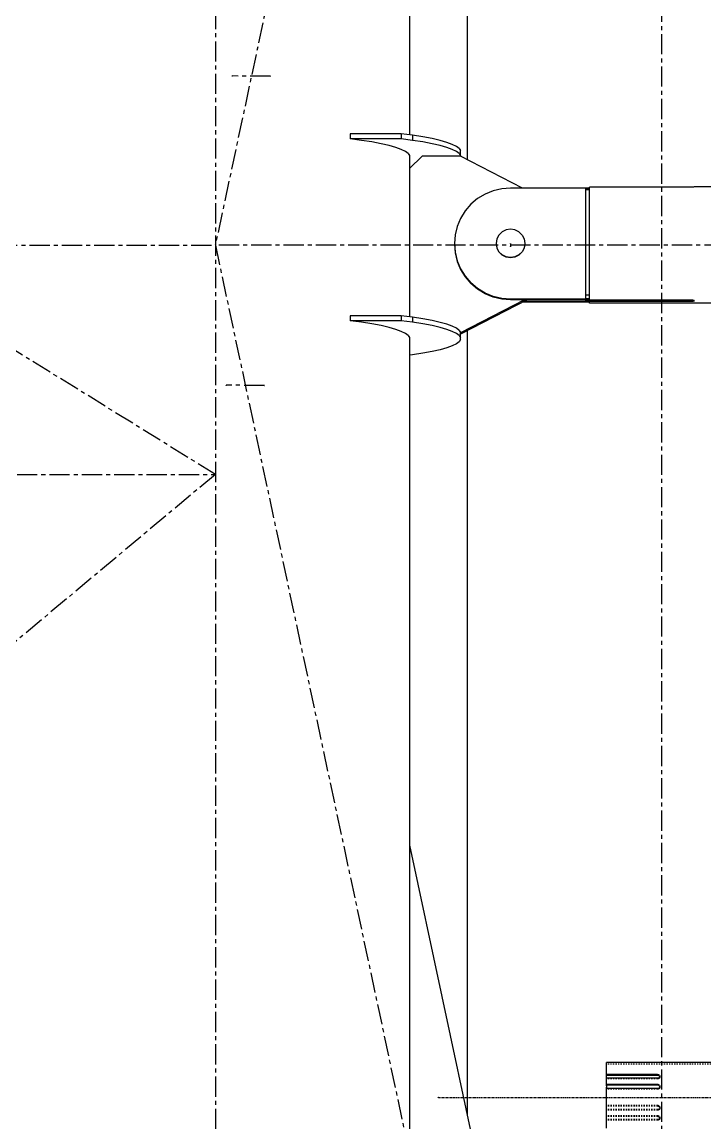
# Model space of a CAD drawing. Header units: millimetres. Extents: x 5143 to 30813, y 232 to 21408.
# Drawn here: x 11764.2 to 12032.1, y 15395.7 to 15827.8 of the extents above; entities that cross this region are included whole.
import ezdxf

# ---------------------------------------------------------------- set-up
doc = ezdxf.new("R2010")
doc.units = ezdxf.units.MM
doc.header["$LTSCALE"] = 0.25
for name, pattern in [('CENTER', [50.8, 31.75, -6.35, 6.35, -6.35]), ('XKITLINE00', [0]), ('XKITLINE02', [4, 2, -2]), ('XKITLINE03', [6, 3, -1, 1, -1])]:
    doc.linetypes.add(name, pattern=pattern)

msp = doc.modelspace()

# ---------------------------------------------------------------- linework, layer by layer
at = {"color": 8, "linetype": 'CENTER'}
for p, q in [((12015, 16877.2), (12015, 15209.12)), ((12015, 16560.27), (11840, 15740.27)), ((11840, 16010.75), (11840, 14354.32)), ((11840, 15650.27), (11549.01, 15830.27)), ((11861.6, 15806.57), (11846.7, 15806.65)), ((11589.27, 15740.27), (11840, 15740.27)), ((11840, 15740.27), (12015, 14920.27)), ((12370, 15740.27), (11840, 15740.27)), ((11955.8, 15740.85), (11955.8, 15739.7)), ((11859.2, 15685.17), (11844.3, 15685.25)), ((11840, 15650.27), (10096.38, 14190.28)), ((10454.1, 15650.27), (11840, 15650.27))]:
    msp.add_line(p, q, dxfattribs=at)
at = {"color": 8, "linetype": 'XKITLINE00'}
for p, q in [((11938.8, 16070.33), (11938.8, 15773.9)), ((11916.2, 16010.75), (11916.2, 15783.53)), ((11912.88, 15783.97), (11892.88, 15783.97)), ((11892.88, 15783.97), (11892.88, 15781.99)), ((11917.34, 15783.38), (11912.88, 15783.97)), ((11912.88, 15783.97), (11912.88, 15781.99)), ((11921.4, 15782.74), (11917.34, 15783.38)), ((11917.34, 15783.38), (11917.34, 15781.39)), ((11897.34, 15781.39), (11892.88, 15781.99)), ((11912.88, 15781.99), (11892.88, 15781.99)), ((11901.4, 15780.75), (11897.34, 15781.39)), ((11905.01, 15780.07), (11901.4, 15780.75)), ((11908.16, 15779.35), (11905.01, 15780.07)), ((11910.81, 15778.6), (11908.16, 15779.35)), ((11917.34, 15781.39), (11912.88, 15781.99)), ((11921.4, 15780.75), (11917.34, 15781.39)), ((11925.01, 15782.06), (11921.4, 15782.74)), ((11925.01, 15780.07), (11921.4, 15780.75)), ((11928.16, 15781.34), (11925.01, 15782.06)), ((11928.16, 15779.35), (11925.01, 15780.07)), ((11930.81, 15780.59), (11928.16, 15781.34)), ((11930.81, 15778.6), (11928.16, 15779.35)), ((11932.96, 15779.81), (11930.81, 15780.59)), ((11934.59, 15779.02), (11932.96, 15779.81)), ((11935.68, 15778.2), (11934.59, 15779.02)), ((11912.96, 15777.83), (11910.81, 15778.6)), ((11914.59, 15777.03), (11912.96, 15777.83)), ((11915.68, 15776.22), (11914.59, 15777.03)), ((11915.68, 15776.22), (11916.23, 15775.4)), ((11916.2, 15775.45), (11916.2, 15770.29)), ((11921.2, 15775.24), (11916.2, 15770.29)), ((11916.23, 15774.58), (11916.2, 15774.53)), ((11916.23, 15775.4), (11916.23, 15774.58)), ((11936.2, 15775.24), (11921.2, 15775.24)), ((11932.96, 15777.83), (11930.81, 15778.6)), ((11934.59, 15777.03), (11932.96, 15777.83)), ((11935.68, 15776.22), (11934.59, 15777.03)), ((11935.68, 15778.2), (11936.23, 15777.39)), ((11935.68, 15776.22), (11936.23, 15775.4)), ((11960.56, 15762.67), (11936.2, 15775.24)), ((11936.23, 15775.23), (11936.23, 15777.39)), ((11916.2, 15770.29), (11916.2, 15712.12)), ((11949, 15761.6), (11945.81, 15760.29)), ((11952.35, 15762.4), (11949, 15761.6)), ((11955.8, 15762.67), (11952.35, 15762.4)), ((11986.8, 15762.67), (11955.8, 15762.67)), ((11986.8, 15762.55), (11985.3, 15762.55)), ((11985.3, 15722.56), (11985.3, 15762.55)), ((11986.8, 15761.98), (11985.3, 15761.98)), ((11986.8, 15763.04), (11986.8, 15763.01)), ((12026.8, 15763.04), (11986.8, 15763.04)), ((11986.8, 15718.71), (11986.8, 15763.01)), ((12026.8, 15763.01), (11986.8, 15763.01)), ((12026.8, 15763.04), (12026.8, 15763.01)), ((12027.11, 15763.04), (12026.8, 15763.04)), ((12027.11, 15763.02), (12026.8, 15763.01)), ((12027.39, 15763.04), (12027.11, 15763.04)), ((12027.39, 15763.04), (12027.11, 15763.02)), ((12027.63, 15763.06), (12027.39, 15763.04)), ((12027.8, 15763.1), (12027.63, 15763.06)), ((12182.19, 15763.1), (12027.8, 15763.1)), ((11942.86, 15758.5), (11940.24, 15756.28)), ((11945.81, 15760.29), (11942.86, 15758.5)), ((11938, 15753.67), (11936.19, 15750.75)), ((11940.24, 15756.28), (11938, 15753.67)), ((11936.19, 15750.75), (11934.87, 15747.59)), ((11934.87, 15747.59), (11934.07, 15744.26)), ((11952.5, 15745.44), (11951.26, 15744.21)), ((11954.06, 15746.23), (11952.5, 15745.44)), ((11955.8, 15746.5), (11954.06, 15746.23)), ((11957.53, 15746.23), (11955.8, 15746.5)), ((11959.09, 15745.44), (11957.53, 15746.23)), ((11960.33, 15744.21), (11959.09, 15745.44)), ((11934.07, 15744.26), (11933.8, 15740.85)), ((11933.8, 15740.85), (11933.8, 15740.59)), ((11933.8, 15740.85), (11934.07, 15737.43)), ((11933.81, 15740.72), (11933.8, 15740.59)), ((11933.8, 15740.59), (11934.07, 15737.18)), ((11950.47, 15742.67), (11950.2, 15740.95)), ((11950.2, 15740.95), (11950.47, 15739.23)), ((11950.2, 15740.85), (11950.47, 15739.13)), ((11951.26, 15744.21), (11950.47, 15742.67)), ((11960.33, 15744.21), (11961.12, 15742.67)), ((11961.12, 15742.67), (11961.4, 15740.95)), ((11961.4, 15740.95), (11961.12, 15739.23)), ((11961.4, 15740.85), (11961.12, 15739.13)), ((11934.07, 15737.43), (11934.87, 15734.1)), ((11934.07, 15737.18), (11934.87, 15733.85)), ((11950.47, 15739.23), (11951.26, 15737.68)), ((11950.47, 15739.13), (11951.26, 15737.58)), ((11952.5, 15736.46), (11951.26, 15737.68)), ((11952.5, 15736.35), (11951.26, 15737.58)), ((11954.06, 15735.67), (11952.5, 15736.46)), ((11954.06, 15735.56), (11952.5, 15736.35)), ((11955.8, 15735.39), (11954.06, 15735.67)), ((11957.53, 15735.67), (11955.8, 15735.39)), ((11959.09, 15736.46), (11957.53, 15735.67)), ((11959.09, 15736.35), (11957.53, 15735.56)), ((11960.33, 15737.68), (11959.09, 15736.46)), ((11960.33, 15737.58), (11959.09, 15736.35)), ((11961.12, 15739.23), (11960.33, 15737.68)), ((11961.12, 15739.13), (11960.33, 15737.58)), ((11934.87, 15734.1), (11936.19, 15730.94)), ((11934.87, 15733.85), (11936.19, 15730.69)), ((11955.8, 15735.29), (11954.06, 15735.56)), ((11957.53, 15735.56), (11955.8, 15735.29)), ((11955.8, 15735.39), (11955.8, 15735.29)), ((11936.19, 15730.94), (11938, 15728.02)), ((11936.19, 15730.69), (11938, 15727.77)), ((11938, 15728.02), (11940.24, 15725.42)), ((11938, 15727.77), (11940.24, 15725.16)), ((11942.86, 15723.19), (11940.24, 15725.42)), ((11942.86, 15722.94), (11940.24, 15725.16)), ((11945.81, 15721.4), (11942.86, 15723.19)), ((11945.81, 15721.15), (11942.86, 15722.94)), ((11961.3, 15718.77), (11936.23, 15705.83)), ((11962.29, 15718.77), (11936.23, 15705.32)), ((11949, 15720.09), (11945.81, 15721.4)), ((11949, 15719.84), (11945.81, 15721.15)), ((11952.35, 15719.29), (11949, 15720.09)), ((11952.35, 15719.04), (11949, 15719.84)), ((11952.35, 15719.29), (11952.35, 15719.04)), ((11955.8, 15719.03), (11952.35, 15719.29)), ((11955.8, 15718.77), (11952.35, 15719.04)), ((11955.8, 15719.03), (11955.8, 15718.77)), ((11986.8, 15719.03), (11955.8, 15719.03)), ((11986.8, 15718.77), (11955.8, 15718.77)), ((11985.3, 15719.17), (11985.3, 15722.56)), ((11986.8, 15720.61), (11985.3, 15720.61)), ((11986.8, 15719.17), (11985.3, 15719.17)), ((11985.3, 15718.11), (11985.3, 15718.76)), ((11986.8, 15718.54), (11985.3, 15718.54)), ((11986.8, 15718.71), (11986.8, 15718.54)), ((12026.8, 15718.71), (11986.8, 15718.71)), ((11986.8, 15717.51), (11986.8, 15718.71)), ((12027.11, 15718.69), (12026.8, 15718.71)), ((12026.8, 15718.71), (12026.8, 15718.12)), ((12027.39, 15718.64), (12027.11, 15718.69)), ((12027.11, 15718.69), (12027.11, 15718.13)), ((12027.63, 15718.56), (12027.39, 15718.64)), ((12027.8, 15718.46), (12027.63, 15718.56)), ((12027.88, 15718.39), (12027.8, 15718.46)), ((12027.88, 15718.39), (12027.88, 15718.33)), ((11986.8, 15717.88), (11960.56, 15717.88)), ((11985.3, 15718.14), (11961.05, 15718.14)), ((11986.8, 15718.29), (11985.3, 15718.29)), ((11985.3, 15718.11), (11985.3, 15717.99)), ((11985.3, 15717.99), (11985.3, 15717.93)), ((11986.8, 15717.99), (11985.3, 15717.99)), ((11986.8, 15717.93), (11985.3, 15717.93)), ((12026.8, 15718.12), (11986.8, 15718.12)), ((12026.8, 15717.51), (11986.8, 15717.51)), ((12027.11, 15718.13), (12026.8, 15718.12)), ((12027.11, 15717.51), (12026.8, 15717.51)), ((12027.39, 15718.16), (12027.11, 15718.13)), ((12027.39, 15717.51), (12027.11, 15717.51)), ((12027.63, 15718.21), (12027.39, 15718.16)), ((12027.63, 15717.5), (12027.39, 15717.51)), ((12027.63, 15717.49), (12027.47, 15717.5)), ((12027.8, 15718.26), (12027.63, 15718.21)), ((12027.8, 15717.49), (12027.63, 15717.5)), ((12027.8, 15717.45), (12027.63, 15717.49)), ((12027.88, 15718.33), (12027.8, 15718.26)), ((12027.88, 15717.48), (12027.8, 15717.49)), ((12027.88, 15717.46), (12027.8, 15717.45)), ((12182.19, 15717.45), (12027.8, 15717.45)), ((12027.88, 15717.48), (12027.88, 15717.46)), ((11912.88, 15712.56), (11892.88, 15712.56)), ((11892.88, 15712.56), (11892.88, 15710.57)), ((11897.34, 15709.98), (11892.88, 15710.57)), ((11912.88, 15710.57), (11892.88, 15710.57)), ((11901.4, 15709.34), (11897.34, 15709.98)), ((11917.34, 15711.96), (11912.88, 15712.56)), ((11912.88, 15712.56), (11912.88, 15710.57)), ((11917.34, 15709.98), (11912.88, 15710.57)), ((11921.4, 15711.32), (11917.34, 15711.96)), ((11917.34, 15711.96), (11917.34, 15709.98)), ((11921.4, 15709.34), (11917.34, 15709.98)), ((11925.01, 15710.64), (11921.4, 15711.32)), ((11928.16, 15709.92), (11925.01, 15710.64)), ((11930.81, 15709.17), (11928.16, 15709.92)), ((11905.01, 15708.66), (11901.4, 15709.34)), ((11908.16, 15707.94), (11905.01, 15708.66)), ((11910.81, 15707.19), (11908.16, 15707.94)), ((11912.96, 15706.41), (11910.81, 15707.19)), ((11914.59, 15705.62), (11912.96, 15706.41)), ((11915.68, 15704.81), (11914.59, 15705.62)), ((11925.01, 15708.66), (11921.4, 15709.34)), ((11928.16, 15707.94), (11925.01, 15708.66)), ((11930.81, 15707.19), (11928.16, 15707.94)), ((11932.96, 15708.4), (11930.81, 15709.17)), ((11932.96, 15706.41), (11930.81, 15707.19)), ((11934.59, 15707.6), (11932.96, 15708.4)), ((11934.59, 15705.62), (11932.96, 15706.41)), ((11935.68, 15706.79), (11934.59, 15707.6)), ((11935.68, 15704.81), (11934.59, 15705.62)), ((11935.68, 15706.79), (11936.23, 15705.97)), ((11936.23, 15703.16), (11936.23, 15705.97)), ((11938.8, 15706.65), (11938.8, 15398.75)), ((11915.68, 15704.81), (11916.23, 15703.99)), ((11916.2, 15704.03), (11916.2, 15132.31)), ((11916.23, 15703.16), (11916.2, 15703.12)), ((11916.23, 15703.99), (11916.23, 15703.16)), ((11934.59, 15701.53), (11932.96, 15700.74)), ((11935.68, 15702.34), (11934.59, 15701.53)), ((11935.68, 15704.81), (11936.23, 15703.99)), ((11936.23, 15703.16), (11935.68, 15702.34)), ((11917.34, 15697.17), (11916.2, 15697.02)), ((11921.4, 15697.81), (11917.34, 15697.17)), ((11925.01, 15698.49), (11921.4, 15697.81)), ((11928.16, 15699.21), (11925.01, 15698.49)), ((11930.81, 15699.96), (11928.16, 15699.21)), ((11932.96, 15700.74), (11930.81, 15699.96)), ((11916.2, 15504.65), (11950.92, 15341.95))]:
    msp.add_line(p, q, dxfattribs=at)
at = {"color": 7, "linetype": 'XKITLINE00'}
for p, q in [((12036.31, 15419.35), (11993.52, 15419.35)), ((11993.52, 15413.46), (11993.52, 15419.35)), ((12013.52, 15414.66), (11993.52, 15414.66)), ((12013.52, 15414.36), (11993.52, 15414.36)), ((11993.52, 15410.49), (11993.52, 15413.46)), ((12013.52, 15413.25), (11993.52, 15413.25)), ((12013.78, 15414.61), (12013.52, 15414.66)), ((12013.52, 15414.66), (12013.52, 15414.36)), ((12013.78, 15414.33), (12013.52, 15414.36)), ((12013.78, 15413.29), (12013.52, 15413.25)), ((12014.02, 15414.53), (12013.78, 15414.61)), ((12014.02, 15414.24), (12013.78, 15414.33)), ((12014.02, 15413.39), (12013.78, 15413.29)), ((12014.21, 15414.37), (12014.02, 15414.53)), ((12014.05, 15414.22), (12014.02, 15414.24)), ((12014.21, 15413.54), (12014.02, 15413.39)), ((12014.21, 15414.09), (12014.05, 15414.22)), ((12014.21, 15414.37), (12014.33, 15414.18)), ((12014.21, 15414.09), (12014.33, 15413.9)), ((12014.33, 15413.74), (12014.21, 15413.54)), ((12014.33, 15414.18), (12014.37, 15413.96)), ((12014.37, 15413.96), (12014.33, 15413.74)), ((12014.34, 15413.82), (12014.33, 15413.9)), ((12013.52, 15410.78), (11993.52, 15410.78)), ((12013.52, 15410.49), (11993.52, 15410.49)), ((11993.52, 15410.49), (11993.52, 15409.18)), ((11993.52, 15406.22), (11993.52, 15409.18)), ((12013.52, 15409.18), (11993.52, 15409.18)), ((12013.78, 15410.74), (12013.52, 15410.78)), ((12013.52, 15410.78), (12013.52, 15410.49)), ((12013.78, 15410.46), (12013.52, 15410.49)), ((12013.78, 15409.24), (12013.52, 15409.18)), ((12014.02, 15410.62), (12013.78, 15410.74)), ((12013.78, 15410.74), (12013.78, 15410.46)), ((12014.02, 15410.34), (12013.78, 15410.46)), ((12014.02, 15409.33), (12013.78, 15409.24)), ((12014.21, 15410.45), (12014.02, 15410.62)), ((12014.21, 15410.17), (12014.02, 15410.34)), ((12014.21, 15409.51), (12014.02, 15409.33)), ((12014.21, 15410.45), (12014.33, 15410.23)), ((12014.21, 15410.17), (12014.33, 15409.94)), ((12014.33, 15409.73), (12014.21, 15409.51)), ((12014.33, 15410.23), (12014.37, 15409.98)), ((12014.37, 15409.98), (12014.33, 15409.73)), ((12014.34, 15409.84), (12014.33, 15409.94)), ((11993.52, 15400.25), (11993.52, 15406.22)), ((11993.52, 15393.64), (11993.52, 15400.25))]:
    msp.add_line(p, q, dxfattribs=at)
at = {"color": 3, "linetype": 'XKITLINE02'}
for p, q in [((12216.49, 15418.75), (11993.52, 15418.75)), ((11993.52, 15413.46), (11993.52, 15414.36)), ((12013.52, 15412.97), (11993.52, 15412.97)), ((12013.52, 15413.25), (12013.52, 15412.97)), ((12013.78, 15413), (12013.52, 15412.97)), ((12013.78, 15413.29), (12013.78, 15413)), ((12014.02, 15413.11), (12013.78, 15413)), ((12014.21, 15413.26), (12014.02, 15413.11)), ((12014.33, 15413.46), (12014.21, 15413.26)), ((12014.37, 15413.68), (12014.33, 15413.46)), ((12014.37, 15413.68), (12014.34, 15413.82)), ((12014.37, 15413.96), (12014.37, 15413.68)), ((11993.52, 15409.18), (11993.52, 15410.92)), ((12013.52, 15408.88), (11993.52, 15408.88)), ((12013.52, 15409.18), (12013.52, 15408.88)), ((12013.78, 15408.92), (12013.52, 15408.88)), ((12014.02, 15409.05), (12013.78, 15408.92)), ((12014.05, 15409.09), (12014.02, 15409.05)), ((12014.21, 15409.23), (12014.05, 15409.09)), ((12014.33, 15409.45), (12014.21, 15409.23)), ((12014.37, 15409.7), (12014.33, 15409.45)), ((12014.37, 15409.7), (12014.34, 15409.84)), ((12014.37, 15409.98), (12014.37, 15409.7)), ((11993.52, 15402.24), (11993.52, 15406.22)), ((12013.52, 15402.53), (11993.52, 15402.53)), ((12013.52, 15402.24), (11993.52, 15402.24)), ((12013.52, 15400.92), (11993.52, 15400.92)), ((12013.52, 15400.64), (11993.52, 15400.64)), ((12013.78, 15402.49), (12013.52, 15402.53)), ((12013.52, 15402.53), (12013.52, 15402.24)), ((12013.78, 15402.17), (12013.52, 15402.24)), ((12013.78, 15400.96), (12013.52, 15400.92)), ((12013.52, 15400.92), (12013.52, 15400.64)), ((12013.78, 15400.68), (12013.52, 15400.64)), ((12014.02, 15402.36), (12013.78, 15402.49)), ((12014.02, 15402.08), (12013.78, 15402.17)), ((12014.02, 15401.07), (12013.78, 15400.96)), ((12013.78, 15400.96), (12013.78, 15400.68)), ((12014.02, 15400.79), (12013.78, 15400.68)), ((12014.02, 15402.36), (12014.05, 15402.33)), ((12014.21, 15401.9), (12014.02, 15402.08)), ((12014.21, 15401.25), (12014.02, 15401.07)), ((12014.21, 15400.97), (12014.02, 15400.79)), ((12014.21, 15402.18), (12014.05, 15402.33)), ((12014.21, 15402.18), (12014.33, 15401.96)), ((12014.21, 15401.9), (12014.33, 15401.68)), ((12014.33, 15401.47), (12014.21, 15401.25)), ((12014.33, 15401.19), (12014.21, 15400.97)), ((12014.33, 15401.96), (12014.37, 15401.72)), ((12014.37, 15401.72), (12014.33, 15401.47)), ((12014.33, 15401.68), (12014.37, 15401.44)), ((12014.37, 15401.44), (12014.33, 15401.19)), ((12014.37, 15401.72), (12014.37, 15401.44)), ((12013.52, 15398.44), (11993.52, 15398.44)), ((12013.52, 15398.16), (11993.52, 15398.16)), ((12013.52, 15397.05), (11993.52, 15397.05)), ((12013.52, 15396.76), (11993.52, 15396.76)), ((12013.78, 15398.41), (12013.52, 15398.44)), ((12013.52, 15398.44), (12013.52, 15398.16)), ((12013.78, 15398.13), (12013.52, 15398.16)), ((12013.78, 15397.08), (12013.52, 15397.05)), ((12013.52, 15397.05), (12013.52, 15396.76)), ((12013.78, 15396.8), (12013.52, 15396.76)), ((12014.02, 15398.31), (12013.78, 15398.41)), ((12013.78, 15398.41), (12013.78, 15398.13)), ((12014.02, 15398.03), (12013.78, 15398.13)), ((12014.02, 15397.17), (12013.78, 15397.08)), ((12014.02, 15396.89), (12013.78, 15396.8)), ((12014.21, 15398.15), (12014.02, 15398.31)), ((12014.21, 15397.87), (12014.02, 15398.03)), ((12014.05, 15397.19), (12014.02, 15397.17)), ((12014.21, 15397.04), (12014.02, 15396.89)), ((12014.21, 15397.32), (12014.05, 15397.19)), ((12014.21, 15398.15), (12014.33, 15397.96)), ((12014.21, 15397.87), (12014.33, 15397.68)), ((12014.33, 15397.52), (12014.21, 15397.32)), ((12014.33, 15397.24), (12014.21, 15397.04)), ((12014.33, 15397.96), (12014.37, 15397.74)), ((12014.37, 15397.46), (12014.33, 15397.68)), ((12014.34, 15397.6), (12014.33, 15397.52)), ((12014.37, 15397.46), (12014.33, 15397.24)), ((12014.37, 15397.74), (12014.34, 15397.6)), ((12014.37, 15397.74), (12014.37, 15397.46))]:
    msp.add_line(p, q, dxfattribs=at)
at = {"color": 1, "linetype": 'XKITLINE03'}
msp.add_line((11927.5, 15405.71), (12282.5, 15405.71), dxfattribs=at)
at = {"color": 8, "linetype": 'XKITLINE00'}
for centre in [(11846.7, 15806.65), (11861.6, 15806.57), (11840, 15740.27), (11840, 15740.27), (11840, 15740.27), (11840, 15740.27), (11955.8, 15740.85), (11955.8, 15739.7), (11844.3, 15685.25), (11859.2, 15685.17), (11840, 15650.27), (11840, 15650.27), (11840, 15650.27)]:
    msp.add_circle(centre, 0.05, dxfattribs=at)
at = {"color": 1, "linetype": 'XKITLINE00'}
msp.add_circle((11927.5, 15405.71), 0.05, dxfattribs=at)

doc.saveas('drawing.dxf')
